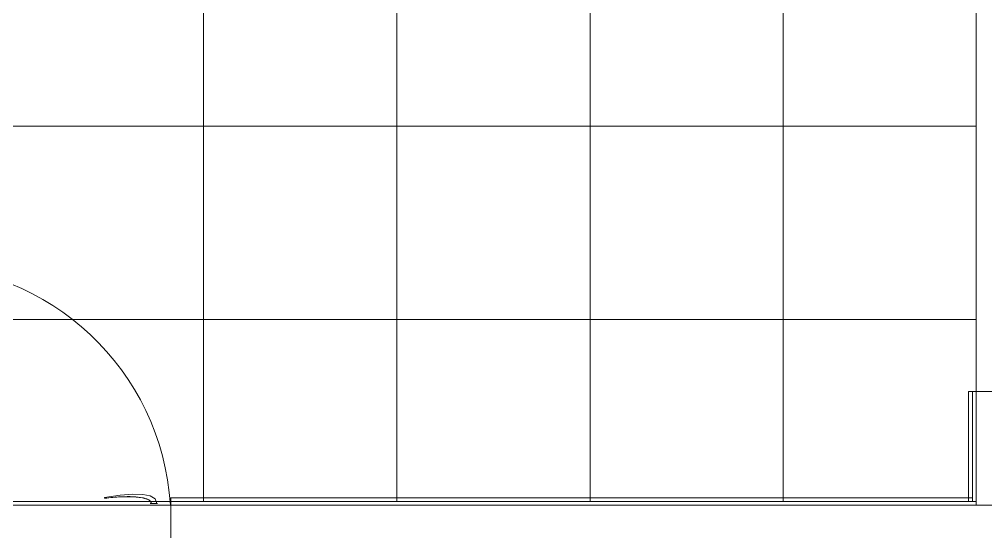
# Model space of a CAD drawing. Header units: metres. Extents: x 3856 to 4207, y -1118 to -691.
# Drawn here: x 3974.356 to 3976.907, y -974.997 to -973.645 of the extents above; entities that cross this region are included whole.
import ezdxf

# ---------------------------------------------------------------- set-up
doc = ezdxf.new("R2010")
doc.units = ezdxf.units.M
for name, color, linetype, lineweight in [('Common Edges', 7, 'Continuous', 9), ('Doors', 7, 'Continuous', 9), ('Floors', 7, 'Continuous', 9), ('Surface Pattern', 7, 'Continuous', 9), ('Walls', 7, 'Continuous', 9)]:
    doc.layers.add(name, color=color, linetype=linetype, lineweight=lineweight)
doc.layers.add('ROA-E00-URB-A101-MASTER_PLAN cambio estaciomientos_dwg', color=7, linetype='Continuous', lineweight=9, true_color=0x767676)

# ---------------------------------------------------------------- blocks, each defined once
blk = doc.blocks.new('Puerta metalica en rejilla - 0_70 x2_10 cm-V175-IMPLANTACIÓN - KIT COMERCIAL')
at = {"layer": 'Doors'}
for p, q in [((-0.325, 0.6835), (-0.285, 0.6835)), ((-0.325, 0.05), (-0.325, 0.6835)), ((-0.285, 0.6835), (-0.285, 0.05)), ((0.3, 0.055), (0.295, 0.055)), ((0.3, 0.055), (0.295, 0.055)), ((0.3, 0.055), (0.31, 0.055)), ((0.31, 0.055), (0.3, 0.055)), ((0.315, 0.055), (0.31, 0.055)), ((0.315, 0.055), (0.31, 0.055))]:
    blk.add_line(p, q, dxfattribs=at)
at = {"layer": 'Doors', "flags": 128}
for points in [[(0.1751, 0.0706), (0.2162, 0.0766), (0.25, 0.0794), (0.2764, 0.0789), (0.2957, 0.075), (0.3082, 0.0673), (0.313, 0.055)], [(0.313, 0.055), (0.3082, 0.0673), (0.2957, 0.075), (0.2764, 0.0789), (0.25, 0.0794), (0.2162, 0.0766), (0.1751, 0.0706)], [(0.1751, 0.0706), (0.2162, 0.0766), (0.25, 0.0794), (0.2764, 0.0789), (0.2957, 0.075), (0.3082, 0.0673), (0.313, 0.055)], [(0.313, 0.055), (0.3082, 0.0673), (0.2957, 0.075), (0.2764, 0.0789), (0.25, 0.0794), (0.2162, 0.0766), (0.1751, 0.0706)], [(0.1751, 0.0706), (0.2162, 0.0766), (0.25, 0.0794), (0.2764, 0.0789), (0.2957, 0.075), (0.3082, 0.0673), (0.313, 0.055)], [(0.313, 0.055), (0.3082, 0.0673), (0.2957, 0.075), (0.2764, 0.0789), (0.25, 0.0794), (0.2162, 0.0766), (0.1751, 0.0706)], [(0.1751, 0.0706), (0.1751, 0.0706), (0.1751, 0.0705), (0.1751, 0.0703), (0.1751, 0.0701), (0.1752, 0.0699), (0.1752, 0.0696), (0.1753, 0.0693), (0.1753, 0.0691), (0.1753, 0.0689), (0.1754, 0.0687), (0.1754, 0.0687), (0.1754, 0.0686)], [(0.1754, 0.0686), (0.1754, 0.0687), (0.1754, 0.0687), (0.1753, 0.0689), (0.1753, 0.0691), (0.1753, 0.0693), (0.1752, 0.0696), (0.1752, 0.0699), (0.1751, 0.0701), (0.1751, 0.0703), (0.1751, 0.0705), (0.1751, 0.0706), (0.1751, 0.0706)], [(0.297, 0.055), (0.2977, 0.0586), (0.2916, 0.0645), (0.2754, 0.0699), (0.2501, 0.0727), (0.2167, 0.0723), (0.1754, 0.0686)], [(0.1754, 0.0686), (0.2167, 0.0723), (0.2501, 0.0727), (0.2754, 0.0699), (0.2916, 0.0645), (0.2977, 0.0586), (0.297, 0.055)], [(0.297, 0.055), (0.2973, 0.055), (0.2981, 0.055), (0.2994, 0.055), (0.301, 0.055), (0.303, 0.055), (0.305, 0.055), (0.3071, 0.055), (0.309, 0.055), (0.3107, 0.055), (0.312, 0.055), (0.3128, 0.055), (0.313, 0.055)], [(0.313, 0.055), (0.3128, 0.055), (0.312, 0.055), (0.3107, 0.055), (0.309, 0.055), (0.3071, 0.055), (0.305, 0.055), (0.303, 0.055), (0.301, 0.055), (0.2994, 0.055), (0.2981, 0.055), (0.2973, 0.055), (0.297, 0.055)]]:
    blk.add_lwpolyline(points, dxfattribs=at)
at = {"layer": 'Doors'}
blk.add_arc((-0.325, 0.0085), 0.675, 3.6217, 90, dxfattribs=at)
blk.add_open_spline([(0.297, 0.055), (0.2972, 0.0554), (0.2974, 0.0558), (0.2976, 0.0564), (0.2977, 0.0569), (0.2979, 0.0576), (0.2977, 0.0586), (0.2972, 0.0598), (0.2956, 0.0618), (0.2921, 0.0645), (0.2851, 0.0676), (0.2727, 0.0709), (0.2515, 0.0732), (0.218, 0.0728), (0.1904, 0.0704), (0.1754, 0.0686)], degree=3, knots=[0, 0, 0, 0, 0.041667, 0.0625, 0.083333, 0.125, 0.166667, 0.208333, 0.25, 0.333333, 0.416667, 0.5, 0.666667, 0.833333, 1, 1, 1, 1], dxfattribs=at)
blk.add_open_spline([(0.297, 0.055), (0.2972, 0.0554), (0.2974, 0.0558), (0.2976, 0.0564), (0.2977, 0.0569), (0.2979, 0.0576), (0.2977, 0.0586), (0.2972, 0.0598), (0.2956, 0.0618), (0.2921, 0.0645), (0.2851, 0.0676), (0.2727, 0.0709), (0.2515, 0.0732), (0.218, 0.0728), (0.1904, 0.0704), (0.1754, 0.0686)], degree=3, knots=[0, 0, 0, 0, 0.041667, 0.0625, 0.083333, 0.125, 0.166667, 0.208333, 0.25, 0.333333, 0.416667, 0.5, 0.666667, 0.833333, 1, 1, 1, 1], dxfattribs=at)
blk = doc.blocks.new('EDIFICIO TIPO A_rvt-5-IMPLANTACIÓN - KIT COMERCIAL')
at = {"layer": 'Surface Pattern', "true_color": 0x808080}
h = blk.add_hatch(dxfattribs=at)
h.set_pattern_fill('FP_102', color=8, style=0, pattern_type=2)
h.set_pattern_definition([(90, (3976.882, -1039.717), (-0.51, 3e-17), []), (180, (3976.882, -1039.717), (-6e-17, -0.51), [])])
h.paths.add_polyline_path([(3975.949, -974.9173), (3976.8818, -974.9173), (3976.8818, -970.7173), (3976.8218, -970.7173), (3976.8218, -969.0673), (3976.8818, -969.0673), (3976.8818, -968.8273), (3975.6814, -968.8273), (3975.6718, -973.5773), (3975.5918, -973.5773), (3975.5918, -973.5273), (3974.4818, -973.5273), (3974.4818, -971.6023), (3974.2318, -971.6023), (3974.2215, -972.7023), (3974.1893, -972.7173), (3974.2318, -972.7173), (3974.2215, -972.7423), (3974.1118, -972.7535), (3974.0574, -972.9923), (3974.2318, -972.9923), (3974.2318, -973.0173), (3974.0476, -973.0173), (3973.9237, -973.5273), (3973.8882, -973.5273), (3973.6504, -973.0173), (3973.6458, -973.0073), (3973.6318, -973.0023), (3973.6388, -972.9923), (3973.5222, -972.7423), (3973.5175, -972.7323), (3973.5035, -972.7273), (3973.5105, -972.7173), (3973.352, -972.3773), (3973.3398, -972.4423), (3973.372, -972.4423), (3973.372, -972.4673), (3973.3301, -972.4673), (3973.273, -972.7173), (3973.372, -972.7173), (3973.372, -972.7423), (3973.2633, -972.7423), (3973.2062, -972.9923), (3973.372, -972.9923), (3973.372, -973.0173), (3973.1964, -973.0173), (3973.1518, -973.2012), (3973.0318, -973.2523), (3973.0322, -968.8273), (3971.8318, -968.8273), (3971.8318, -969.0673), (3971.8918, -969.0673), (3971.8901, -970.7173), (3971.8318, -970.7173), (3971.8318, -974.9173), (3974.6156, -974.9173)])
at = {"layer": 'Floors'}
for p, q in [((3976.8818, -974.9173), (3976.8818, -974.6273)), ((3971.8318, -974.9173), (3976.8818, -974.9173))]:
    blk.add_line(p, q, dxfattribs=at)
at = {"layer": 'Walls'}
for p, q in [((3976.8818, -974.6273), (3976.8818, -973.6273)), ((3976.8618, -974.6273), (3976.8618, -974.9173)), ((3976.8618, -974.9173), (3976.8618, -974.6273)), ((3976.8618, -974.6273), (3976.8718, -974.6273)), ((3976.8718, -974.6273), (3976.8618, -974.6273)), ((3976.8718, -974.6273), (3976.8718, -974.9073)), ((3976.8718, -974.9173), (3976.8718, -974.6273)), ((3976.8718, -974.6273), (3976.8818, -974.6273)), ((3976.8818, -974.6273), (3976.8718, -974.6273)), ((3976.8718, -974.6273), (3976.8718, -974.9173)), ((3976.8718, -974.9173), (3976.8718, -974.6273)), ((3976.9818, -974.6273), (3976.8818, -974.6273)), ((3976.8818, -974.6273), (3976.8818, -974.9173)), ((3976.8818, -974.9173), (3976.8818, -974.6273)), ((3976.8718, -974.9073), (3974.7559, -974.9073)), ((3974.7559, -974.9073), (3976.8718, -974.9073)), ((3974.7559, -974.9173), (3974.7559, -974.9073)), ((3974.7559, -974.9173), (3974.7559, -974.9073)), ((3974.7559, -974.9173), (3976.8818, -974.9173)), ((3974.7559, -974.9273), (3974.7559, -974.9173)), ((3974.7559, -974.9273), (3974.7559, -974.9173)), ((3976.8718, -974.9173), (3974.7559, -974.9173)), ((3974.7559, -974.9173), (3976.8718, -974.9173)), ((3976.8718, -974.9173), (3976.8618, -974.9173)), ((3976.8618, -974.9173), (3976.8718, -974.9173)), ((3976.8718, -974.9173), (3976.8718, -974.9073)), ((3976.8818, -974.9173), (3976.8718, -974.9173)), ((3976.8818, -974.9173), (3976.8718, -974.9173)), ((3976.8818, -974.9173), (3976.8818, -974.9273)), ((3976.8818, -974.9273), (3976.8818, -974.9173)), ((3974.0559, -974.9273), (3974.7559, -974.9273)), ((3976.8818, -974.9273), (3974.7559, -974.9273)), ((3974.7559, -974.9273), (3976.8818, -974.9273)), ((3974.7559, -975.0273), (3974.7559, -974.9273))]:
    blk.add_line(p, q, dxfattribs=at)
at = {"layer": 'Doors', "lineweight": 9}
blk.add_blockref('Puerta metalica en rejilla - 0_70 x2_10 cm-V175-IMPLANTACIÓN - KIT COMERCIAL', (3974.4059, -974.9773), dxfattribs=at)
blk = doc.blocks.new('ROA-E00-URB-A101-MASTER_PLAN cambio estaciomientos_dwg_Puerta metalica en rejilla - 0_70 x2_40 cm-V188-Master Plan - Etapa 1-V583-IMPLANTACIÓN - KIT COMERCIAL')
at = {"layer": 'Doors'}
blk.add_line((0.2977, 0.0586), (0.297, 0.055), dxfattribs=at)
at = {"layer": 'Doors', "flags": 128}
blk.add_lwpolyline([(0.295, 0.055), (0.3, 0.055), (0.31, 0.055), (0.315, 0.055), (0.31, 0.055), (0.3, 0.055)], close=True, dxfattribs=at)
blk.add_lwpolyline([(0.297, 0.055), (0.2973, 0.055), (0.2981, 0.055), (0.2994, 0.055), (0.301, 0.055), (0.303, 0.055), (0.305, 0.055), (0.3071, 0.055), (0.309, 0.055), (0.3107, 0.055), (0.312, 0.055), (0.3128, 0.055), (0.313, 0.055), (0.3128, 0.055), (0.312, 0.055), (0.3107, 0.055), (0.309, 0.055), (0.3071, 0.055), (0.305, 0.055), (0.303, 0.055), (0.301, 0.055), (0.2994, 0.055), (0.2981, 0.055), (0.2973, 0.055), (0.297, 0.055), (0.2977, 0.0586)], dxfattribs=at)
blk = doc.blocks.new('ROA-E00-URB-A101-MASTER_PLAN cambio estaciomientos_dwg_ROA-E01-ARQ-R23_rvt-5-Master Plan - Etapa 1-7986595-IMPLANTACIÓN - KIT COMERCIAL')
at = {"layer": 'Walls', "flags": 128}
blk.add_lwpolyline([(974.9173, 3974.7559), (974.9273, 3974.7559), (974.9273, 3976.8818), (974.9173, 3976.8818)], dxfattribs=at)
at = {"rotation": 89.99999999999946}
blk.add_blockref('ROA-E00-URB-A101-MASTER_PLAN cambio estaciomientos_dwg_Puerta metalica en rejilla - 0_70 x2_40 cm-V188-Master Plan - Etapa 1-V583-IMPLANTACIÓN - KIT COMERCIAL', (974.9773, 3974.4059), dxfattribs=at)
blk = doc.blocks.new('ROA-E00-URB-A101-MASTER_PLAN cambio estaciomientos_dwg_ROA-E01-EST-R23_rvt-5-Master Plan - Etapa 1-7986866-IMPLANTACIÓN - KIT COMERCIAL')
at = {"layer": 'Common Edges'}
blk.add_line((974.9273, 3976.8818), (974.9273, 3976.9818), dxfattribs=at)
at = {"layer": 'Walls'}
blk.add_line((974.9273, 3976.8818), (974.9273, 3974.7559), dxfattribs=at)
blk = doc.blocks.new('ROA-E00-URB-A101-MASTER_PLAN cambio estaciomientos_dwg-7942325-IMPLANTACIÓN - KIT COMERCIAL')
for name in ['ROA-E00-URB-A101-MASTER_PLAN cambio estaciomientos_dwg_ROA-E01-EST-R23_rvt-5-Master Plan - Etapa 1-7986866-IMPLANTACIÓN - KIT COMERCIAL', 'ROA-E00-URB-A101-MASTER_PLAN cambio estaciomientos_dwg_ROA-E01-ARQ-R23_rvt-5-Master Plan - Etapa 1-7986595-IMPLANTACIÓN - KIT COMERCIAL']:
    blk.add_blockref(name, (0, 0))

msp = doc.modelspace()

# ---------------------------------------------------------------- block references
at = {"lineweight": 5}
msp.add_blockref('EDIFICIO TIPO A_rvt-5-IMPLANTACIÓN - KIT COMERCIAL', (0, 0), dxfattribs=at)
at = {"layer": 'ROA-E00-URB-A101-MASTER_PLAN cambio estaciomientos_dwg', "color": 7, "rotation": 269.9999999999999}
msp.add_blockref('ROA-E00-URB-A101-MASTER_PLAN cambio estaciomientos_dwg-7942325-IMPLANTACIÓN - KIT COMERCIAL', (0, 0), dxfattribs=at)

doc.saveas('drawing.dxf')
